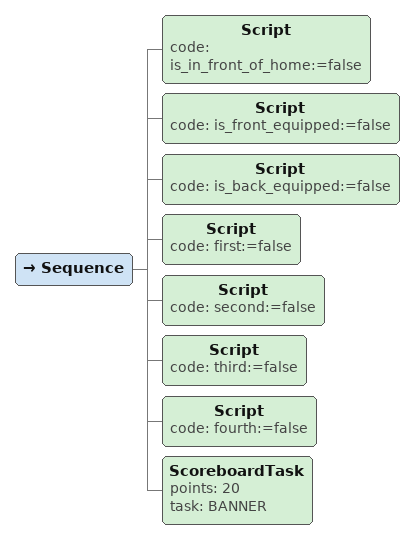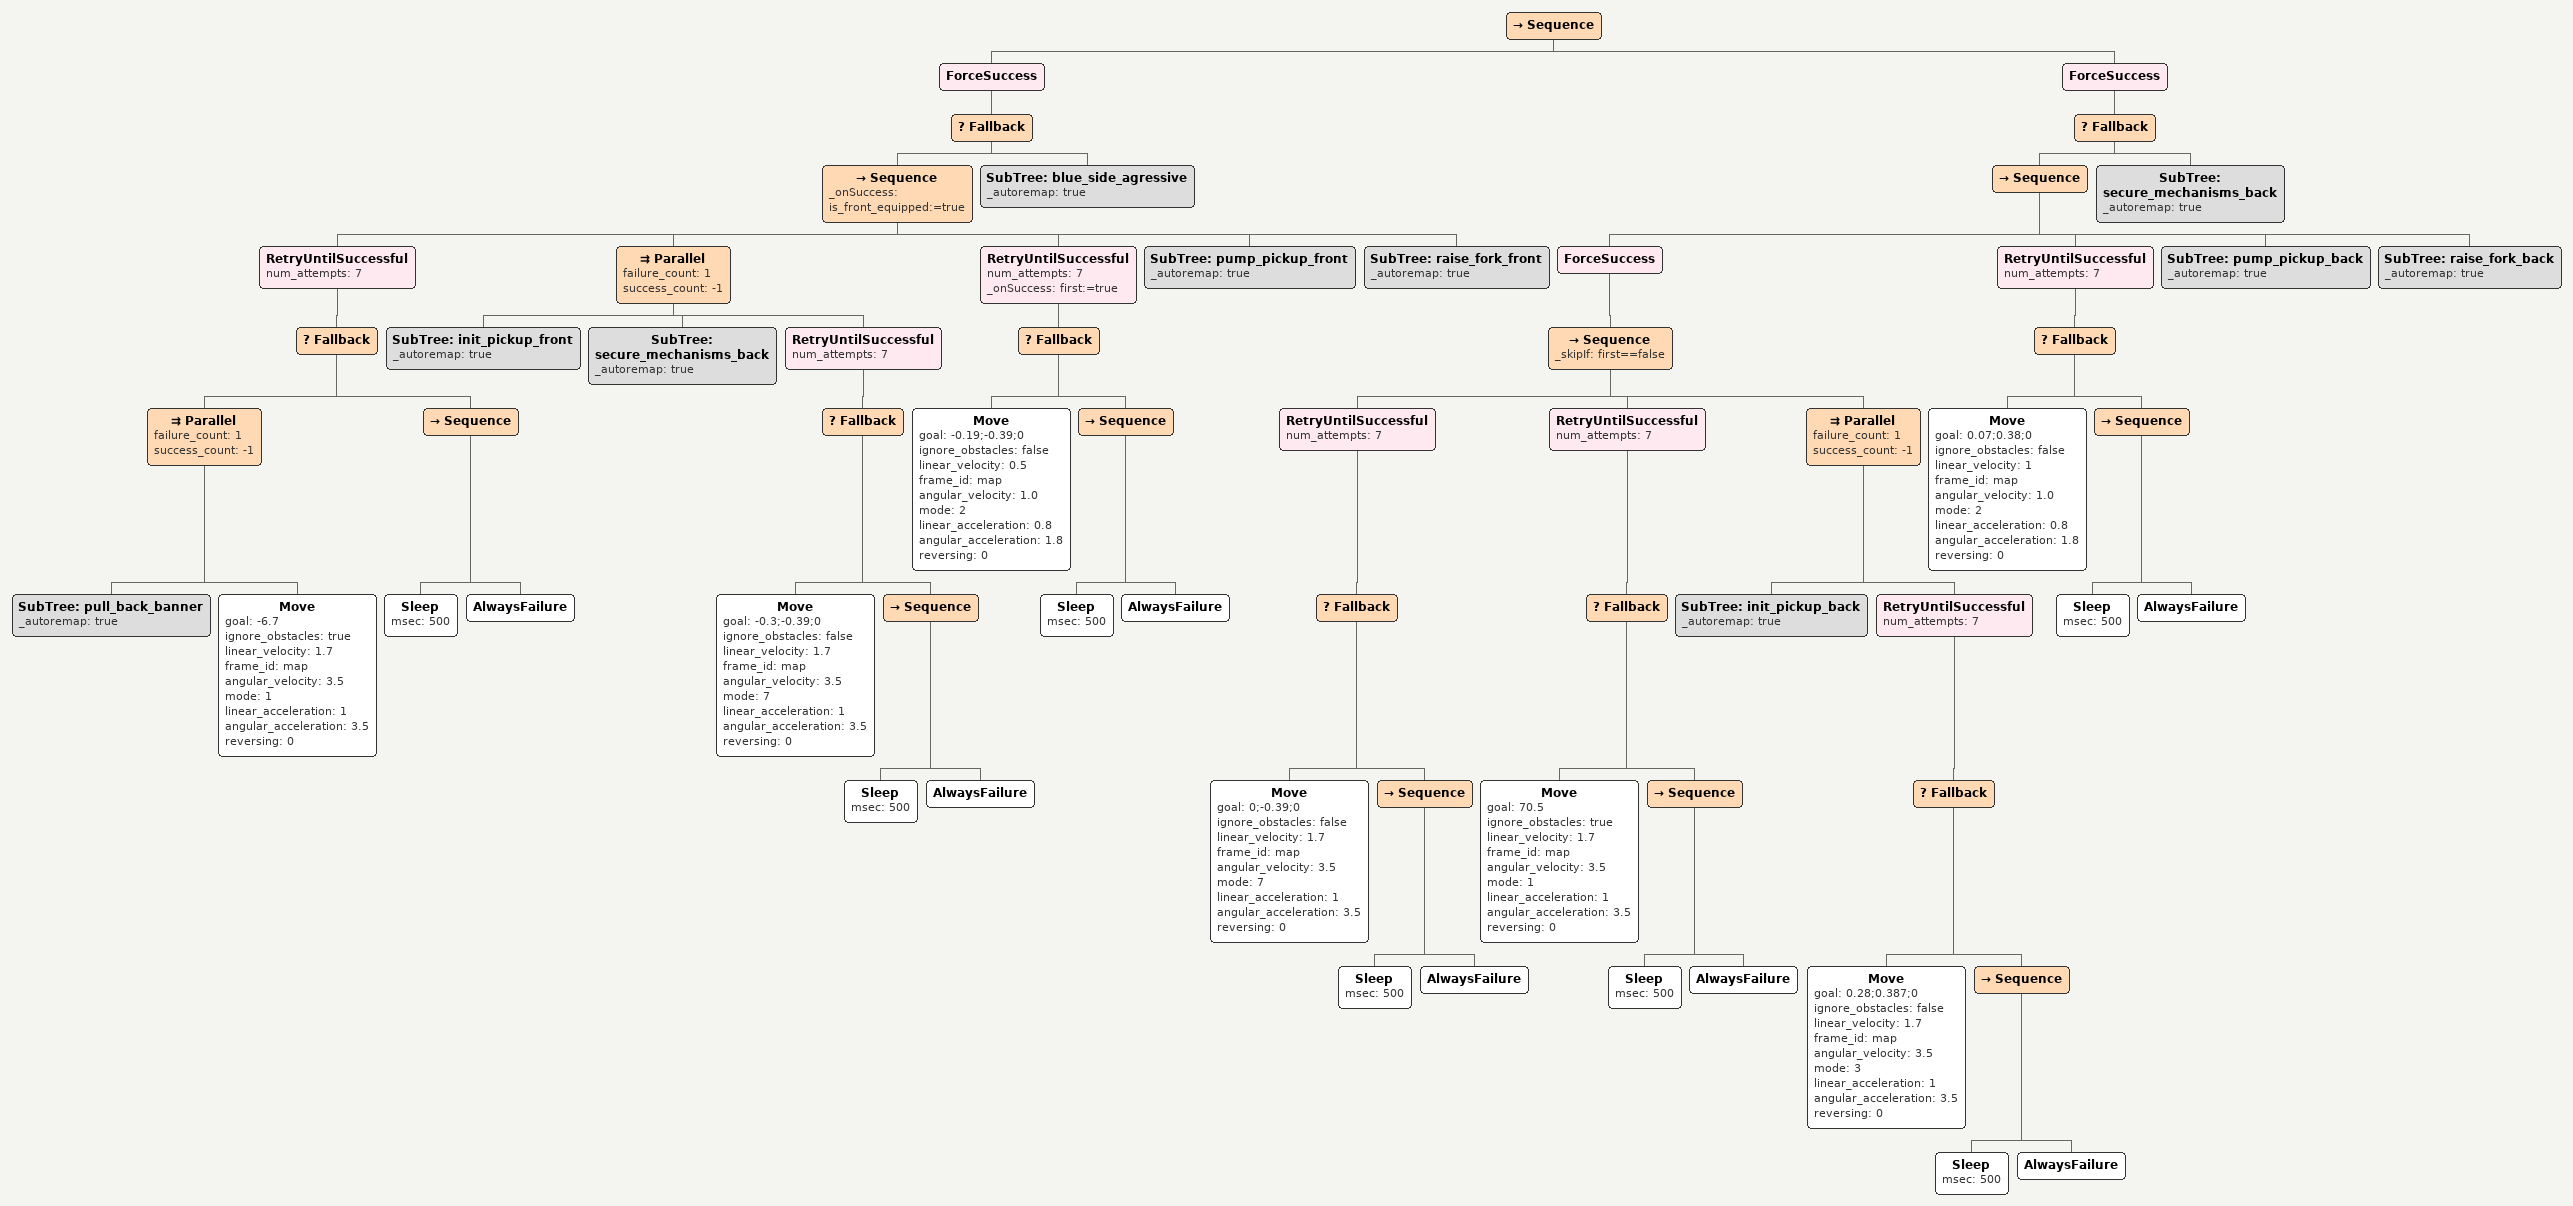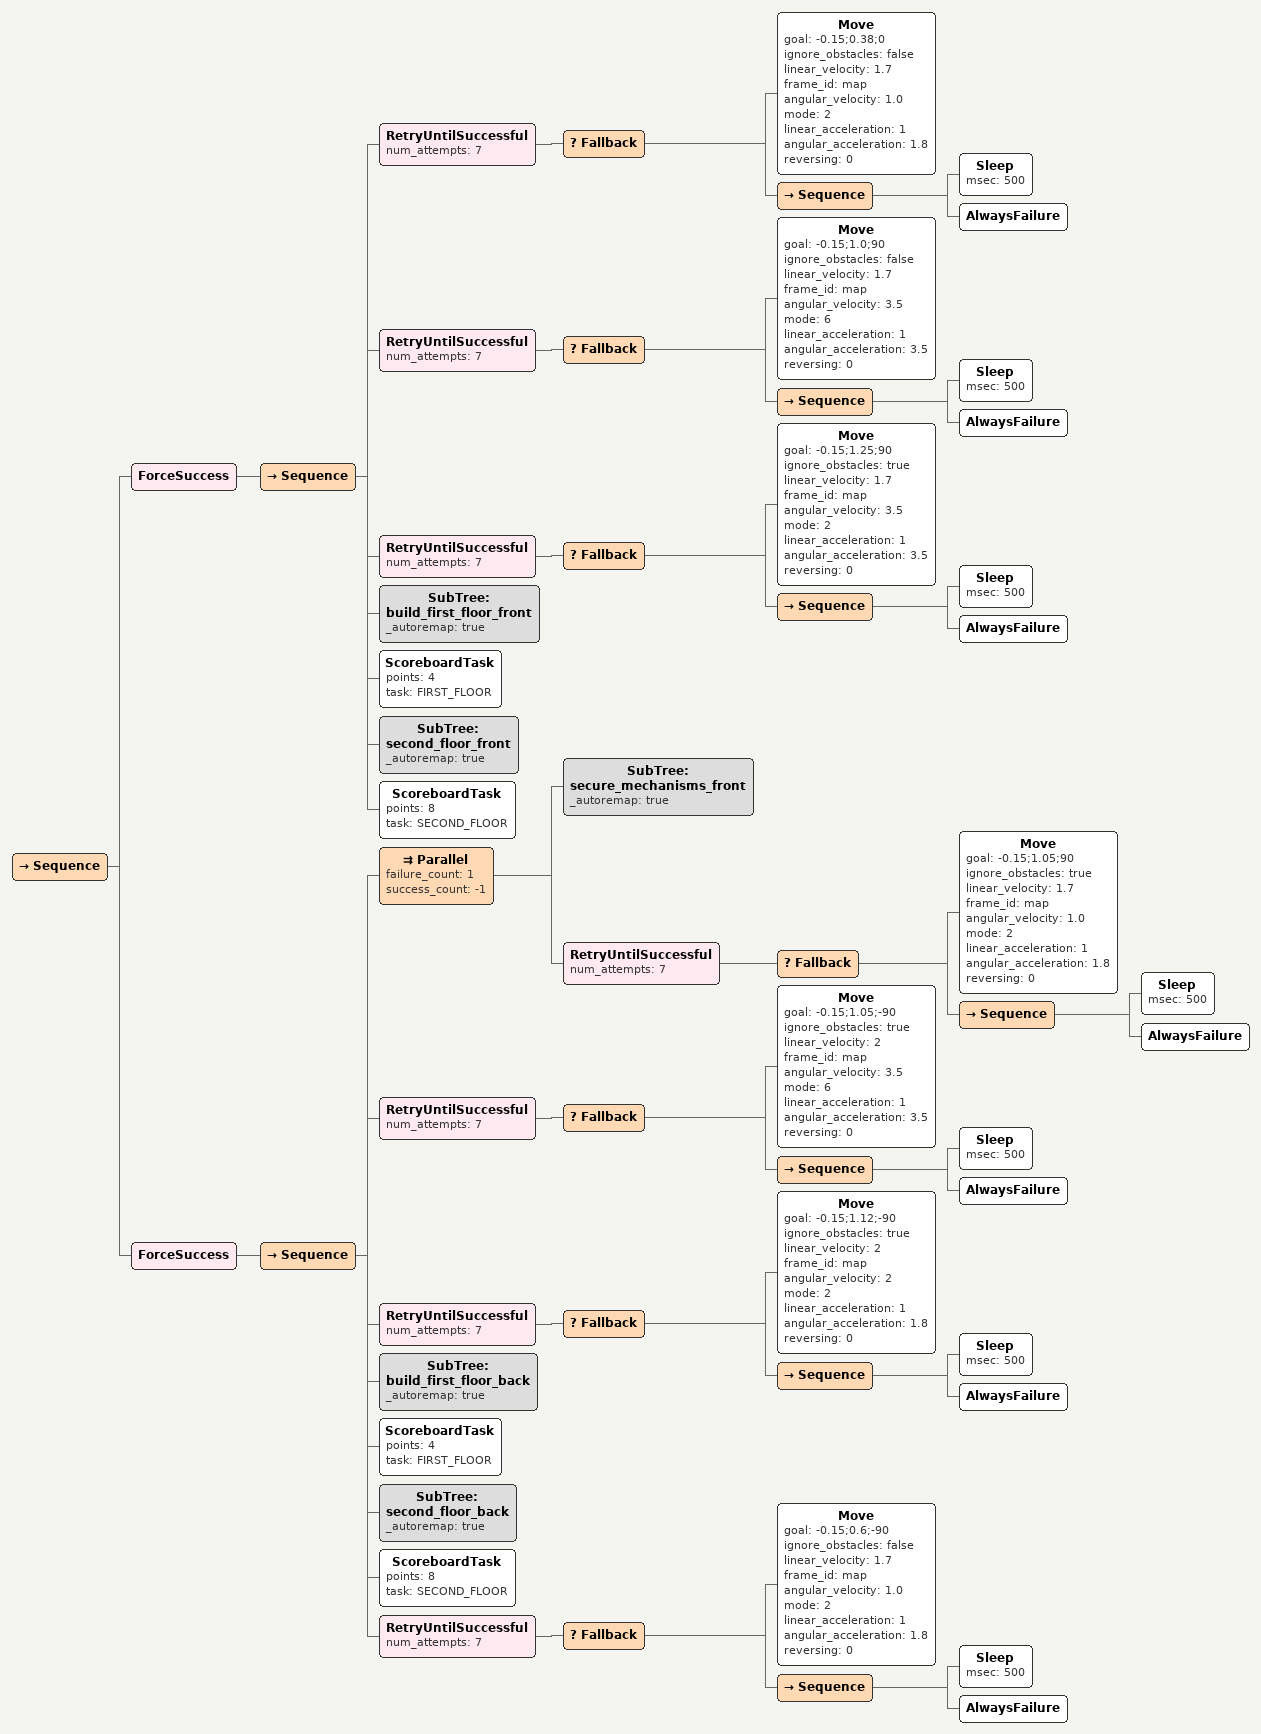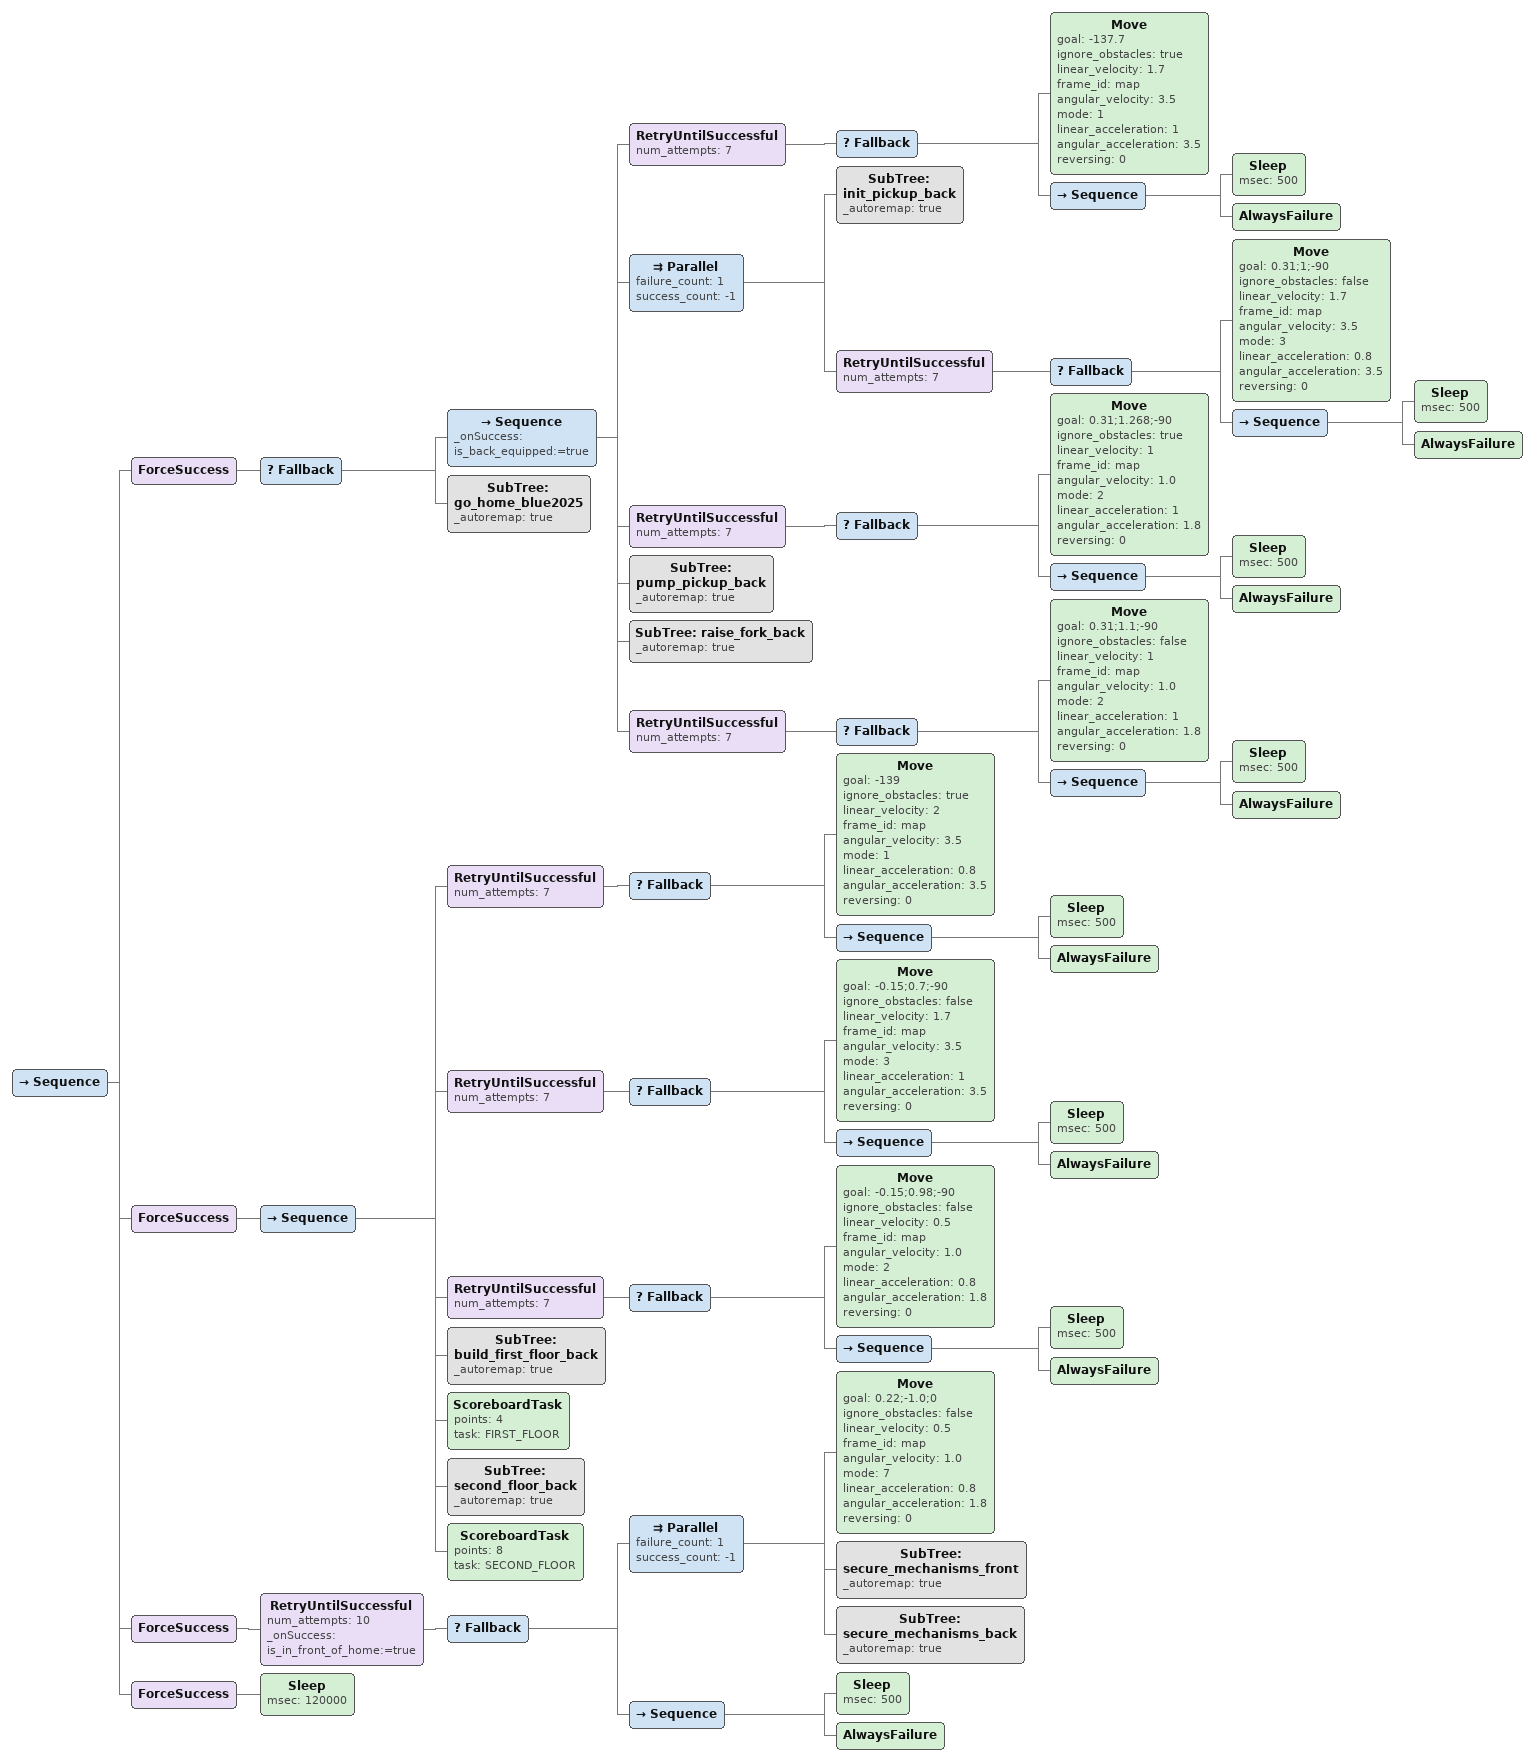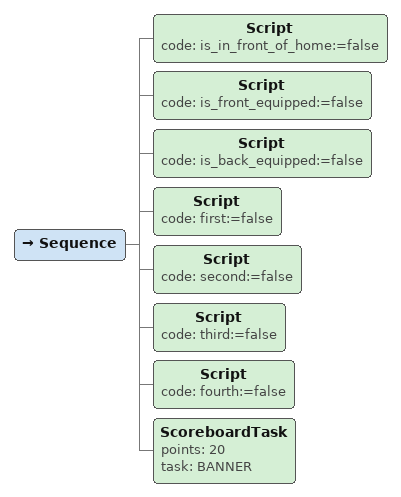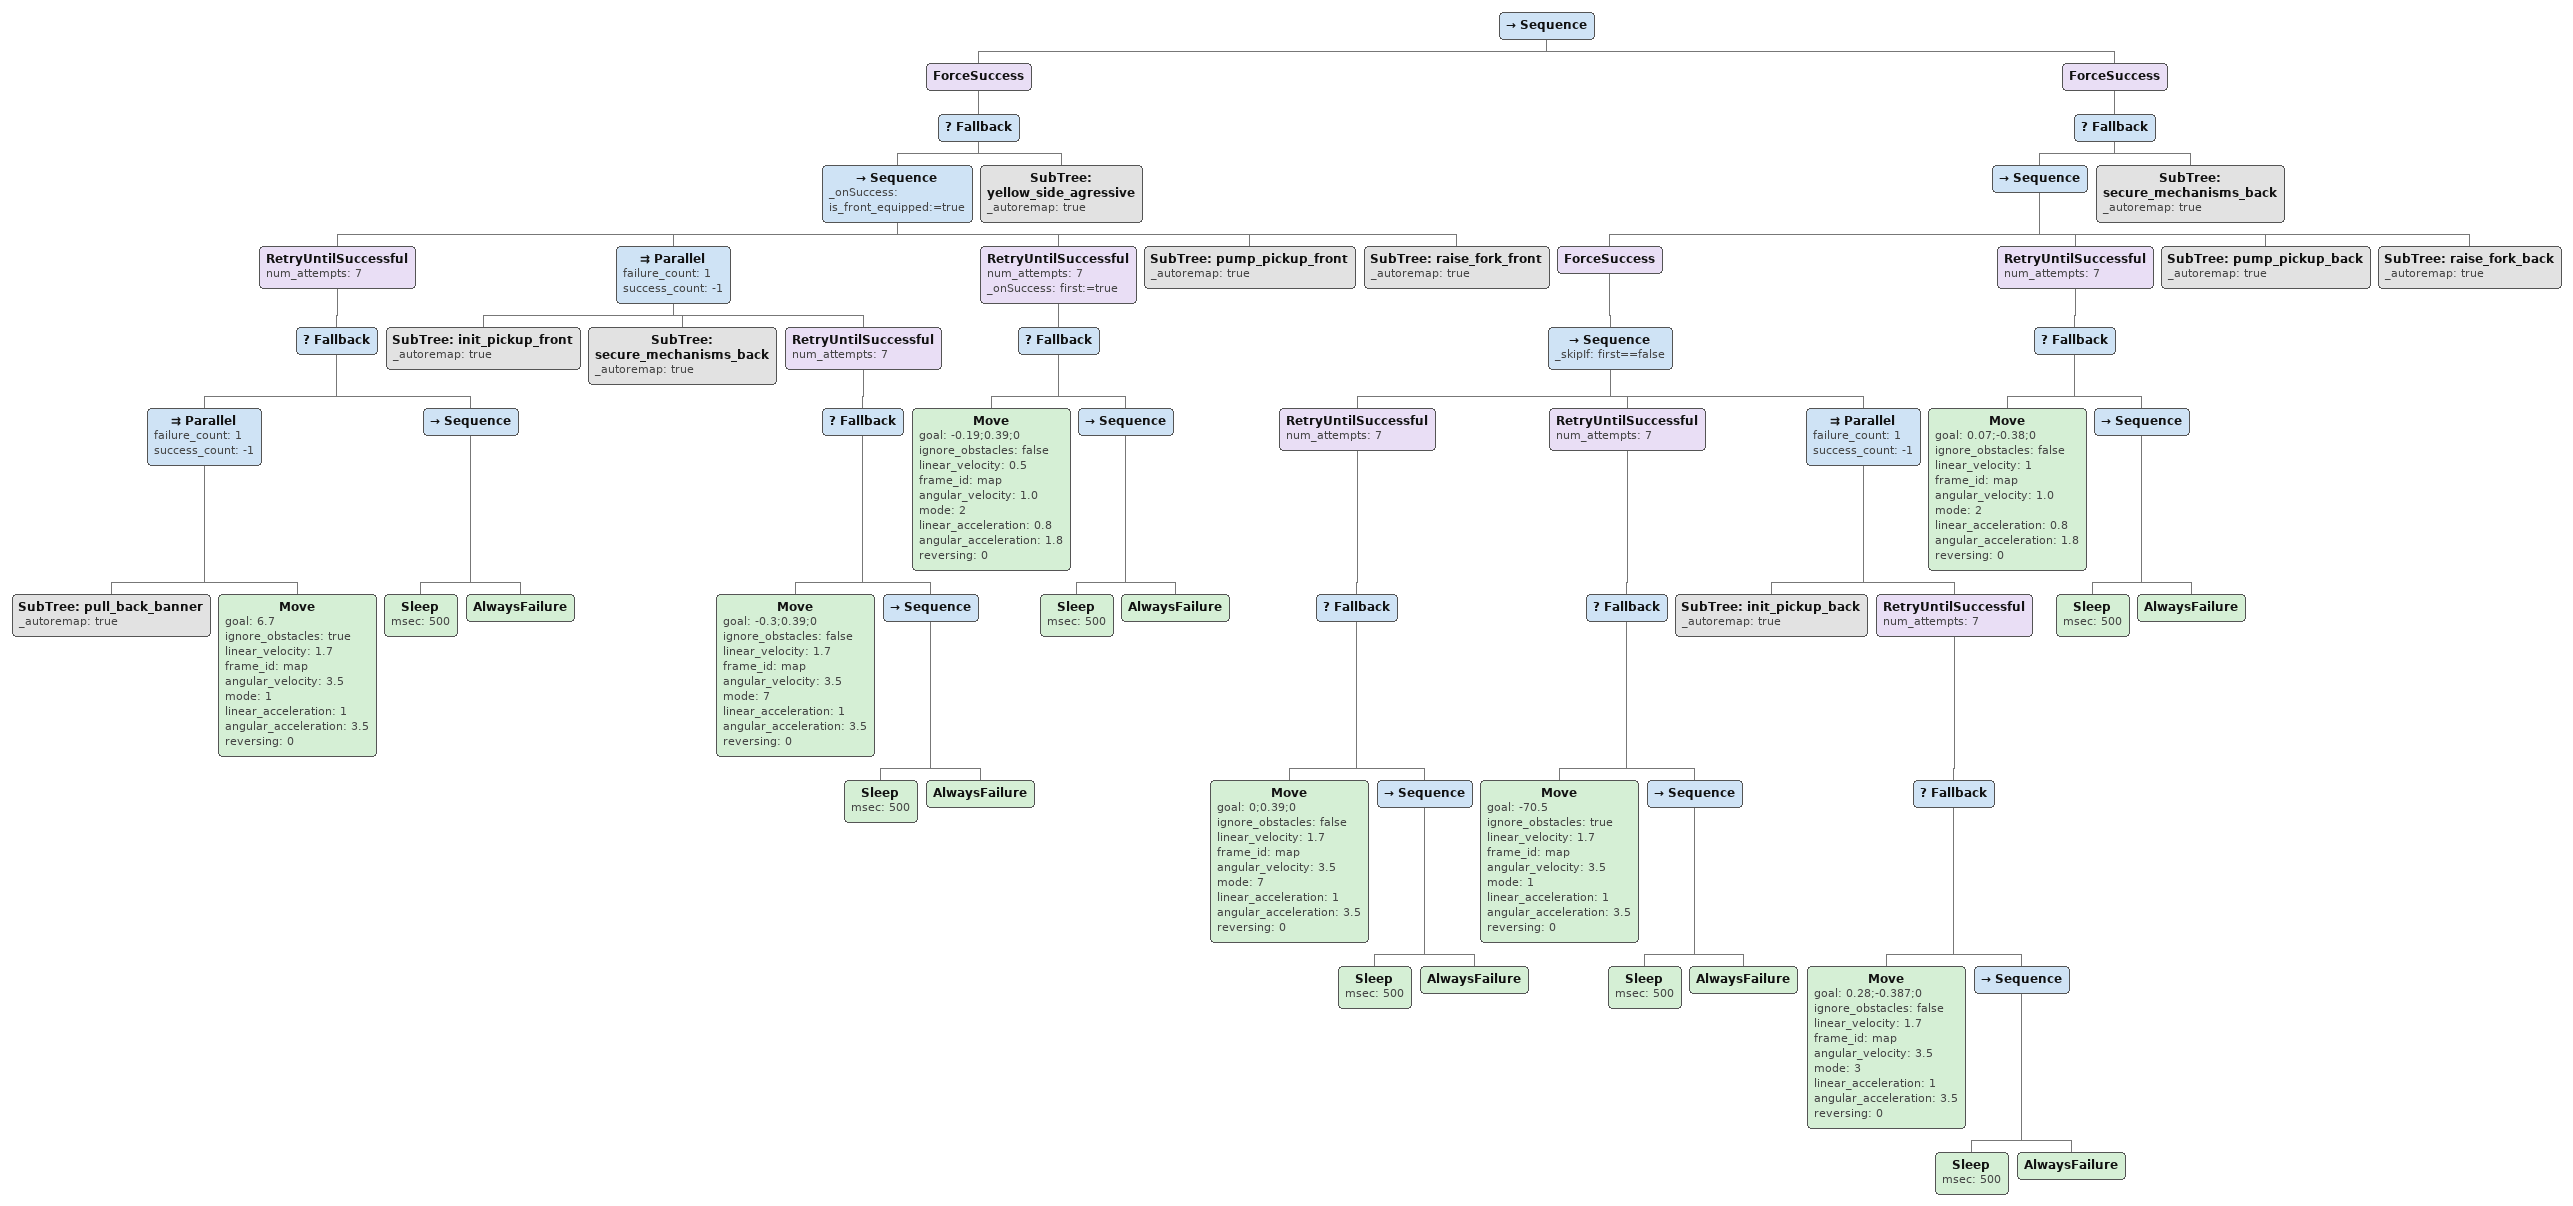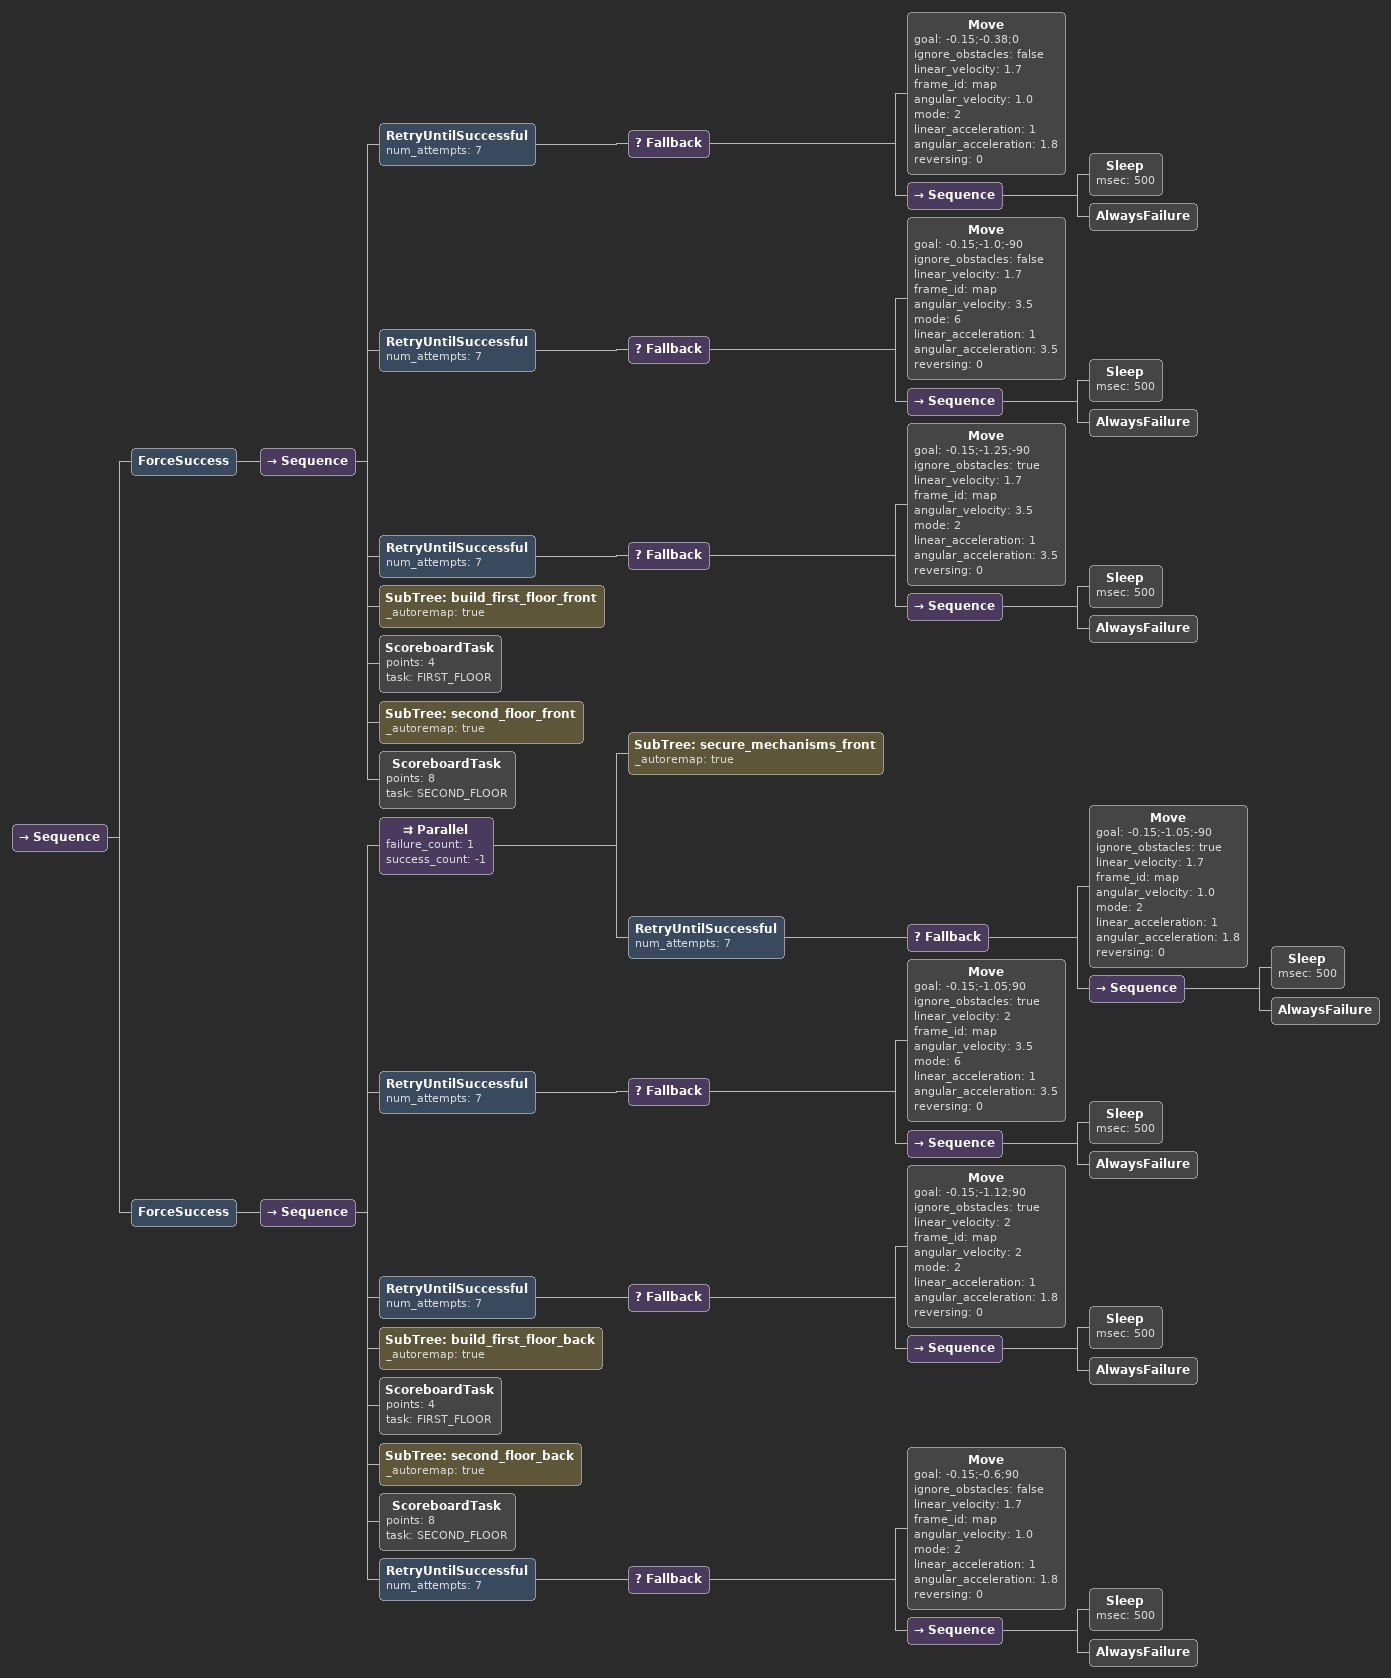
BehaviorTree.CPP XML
<Sequence>
  <Script code="is_in_front_of_home:=false"/>
  <Script code="is_front_equipped:=false"/>
  <Script code="is_back_equipped:=false"/>
  <Script code="first:=false"/>
  <Script code="second:=false"/>
  <Script code="third:=false"/>
  <Script code="fourth:=false"/>
  <ScoreboardTask points="20" task="BANNER"/>
</Sequence>

<Sequence>
  <ForceSuccess>
    <Fallback>
      <Sequence _onSuccess="is_front_equipped:=true">
        <RetryUntilSuccessful num_attempts="7">
          <Fallback>
            <Parallel failure_count="1" success_count="-1">
              <SubTree ID="pull_back_banner" _autoremap="true"/>
              <Move goal="-6.7" ignore_obstacles="true" linear_velocity="1.7" frame_id="map" angular_velocity="3.5" mode="1" linear_acceleration="1" angular_acceleration="3.5" reversing="0"/>
            </Parallel>
            <Sequence>
              <Sleep msec="500"/>
              <AlwaysFailure/>
            </Sequence>
          </Fallback>
        </RetryUntilSuccessful>
        <Parallel failure_count="1" success_count="-1">
          <SubTree ID="init_pickup_front" _autoremap="true"/>
          <SubTree ID="secure_mechanisms_back" _autoremap="true"/>
          <RetryUntilSuccessful num_attempts="7">
            <Fallback>
              <Move goal="-0.3;-0.39;0" ignore_obstacles="false" linear_velocity="1.7" frame_id="map" angular_velocity="3.5" mode="7" linear_acceleration="1" angular_acceleration="3.5" reversing="0"/>
              <Sequence>
                <Sleep msec="500"/>
                <AlwaysFailure/>
              </Sequence>
            </Fallback>
          </RetryUntilSuccessful>
        </Parallel>
        <RetryUntilSuccessful num_attempts="7" _onSuccess="first:=true">
          <Fallback>
            <Move goal="-0.19;-0.39;0" ignore_obstacles="false" linear_velocity="0.5" frame_id="map" angular_velocity="1.0" mode="2" linear_acceleration="0.8" angular_acceleration="1.8" reversing="0"/>
            <Sequence>
              <Sleep msec="500"/>
              <AlwaysFailure/>
            </Sequence>
          </Fallback>
        </RetryUntilSuccessful>
        <SubTree ID="pump_pickup_front" _autoremap="true"/>
        <SubTree ID="raise_fork_front" _autoremap="true"/>
      </Sequence>
      <SubTree ID="blue_side_agressive" _autoremap="true"/>
    </Fallback>
  </ForceSuccess>
  <ForceSuccess>
    <Fallback>
      <Sequence>
        <ForceSuccess>
          <Sequence _skipIf="first==false">
            <RetryUntilSuccessful num_attempts="7">
              <Fallback>
                <Move goal="0;-0.39;0" ignore_obstacles="false" linear_velocity="1.7" frame_id="map" angular_velocity="3.5" mode="7" linear_acceleration="1" angular_acceleration="3.5" reversing="0"/>
                <Sequence>
                  <Sleep msec="500"/>
                  <AlwaysFailure/>
                </Sequence>
              </Fallback>
            </RetryUntilSuccessful>
            <RetryUntilSuccessful num_attempts="7">
              <Fallback>
                <Move goal="70.5" ignore_obstacles="true" linear_velocity="1.7" frame_id="map" angular_velocity="3.5" mode="1" linear_acceleration="1" angular_acceleration="3.5" reversing="0"/>
                <Sequence>
                  <Sleep msec="500"/>
                  <AlwaysFailure/>
                </Sequence>
              </Fallback>
            </RetryUntilSuccessful>
            <Parallel failure_count="1" success_count="-1">
              <SubTree ID="init_pickup_back" _autoremap="true"/>
              <RetryUntilSuccessful num_attempts="7">
                <Fallback>
                  <Move goal="0.28;0.387;0" ignore_obstacles="false" linear_velocity="1.7" frame_id="map" angular_velocity="3.5" mode="3" linear_acceleration="1" angular_acceleration="3.5" reversing="0"/>
                  <Sequence>
                    <Sleep msec="500"/>
                    <AlwaysFailure/>
                  </Sequence>
                </Fallback>
              </RetryUntilSuccessful>
            </Parallel>
          </Sequence>
        </ForceSuccess>
        <RetryUntilSuccessful num_attempts="7">
          <Fallback>
            <Move goal="0.07;0.38;0" ignore_obstacles="false" linear_velocity="1" frame_id="map" angular_velocity="1.0" mode="2" linear_acceleration="0.8" angular_acceleration="1.8" reversing="0"/>
            <Sequence>
              <Sleep msec="500"/>
              <AlwaysFailure/>
            </Sequence>
          </Fallback>
        </RetryUntilSuccessful>
        <SubTree ID="pump_pickup_back" _autoremap="true"/>
        <SubTree ID="raise_fork_back" _autoremap="true"/>
      </Sequence>
      <SubTree ID="secure_mechanisms_back" _autoremap="true"/>
    </Fallback>
  </ForceSuccess>
</Sequence>

<Sequence>
  <ForceSuccess>
    <Sequence>
      <RetryUntilSuccessful num_attempts="7">
        <Fallback>
          <Move goal="-0.15;0.38;0" ignore_obstacles="false" linear_velocity="1.7" frame_id="map" angular_velocity="1.0" mode="2" linear_acceleration="1" angular_acceleration="1.8" reversing="0"/>
          <Sequence>
            <Sleep msec="500"/>
            <AlwaysFailure/>
          </Sequence>
        </Fallback>
      </RetryUntilSuccessful>
      <RetryUntilSuccessful num_attempts="7">
        <Fallback>
          <Move goal="-0.15;1.0;90" ignore_obstacles="false" linear_velocity="1.7" frame_id="map" angular_velocity="3.5" mode="6" linear_acceleration="1" angular_acceleration="3.5" reversing="0"/>
          <Sequence>
            <Sleep msec="500"/>
            <AlwaysFailure/>
          </Sequence>
        </Fallback>
      </RetryUntilSuccessful>
      <RetryUntilSuccessful num_attempts="7">
        <Fallback>
          <Move goal="-0.15;1.25;90" ignore_obstacles="true" linear_velocity="1.7" frame_id="map" angular_velocity="3.5" mode="2" linear_acceleration="1" angular_acceleration="3.5" reversing="0"/>
          <Sequence>
            <Sleep msec="500"/>
            <AlwaysFailure/>
          </Sequence>
        </Fallback>
      </RetryUntilSuccessful>
      <SubTree ID="build_first_floor_front" _autoremap="true"/>
      <ScoreboardTask points="4" task="FIRST_FLOOR"/>
      <SubTree ID="second_floor_front" _autoremap="true"/>
      <ScoreboardTask points="8" task="SECOND_FLOOR"/>
    </Sequence>
  </ForceSuccess>
  <ForceSuccess>
    <Sequence>
      <Parallel failure_count="1" success_count="-1">
        <SubTree ID="secure_mechanisms_front" _autoremap="true"/>
        <RetryUntilSuccessful num_attempts="7">
          <Fallback>
            <Move goal="-0.15;1.05;90" ignore_obstacles="true" linear_velocity="1.7" frame_id="map" angular_velocity="1.0" mode="2" linear_acceleration="1" angular_acceleration="1.8" reversing="0"/>
            <Sequence>
              <Sleep msec="500"/>
              <AlwaysFailure/>
            </Sequence>
          </Fallback>
        </RetryUntilSuccessful>
      </Parallel>
      <RetryUntilSuccessful num_attempts="7">
        <Fallback>
          <Move goal="-0.15;1.05;-90" ignore_obstacles="true" linear_velocity="2" frame_id="map" angular_velocity="3.5" mode="6" linear_acceleration="1" angular_acceleration="3.5" reversing="0"/>
          <Sequence>
            <Sleep msec="500"/>
            <AlwaysFailure/>
          </Sequence>
        </Fallback>
      </RetryUntilSuccessful>
      <RetryUntilSuccessful num_attempts="7">
        <Fallback>
          <Move goal="-0.15;1.12;-90" ignore_obstacles="true" linear_velocity="2" frame_id="map" angular_velocity="2" mode="2" linear_acceleration="1" angular_acceleration="1.8" reversing="0"/>
          <Sequence>
            <Sleep msec="500"/>
            <AlwaysFailure/>
          </Sequence>
        </Fallback>
      </RetryUntilSuccessful>
      <SubTree ID="build_first_floor_back" _autoremap="true"/>
      <ScoreboardTask points="4" task="FIRST_FLOOR"/>
      <SubTree ID="second_floor_back" _autoremap="true"/>
      <ScoreboardTask points="8" task="SECOND_FLOOR"/>
      <RetryUntilSuccessful num_attempts="7">
        <Fallback>
          <Move goal="-0.15;0.6;-90" ignore_obstacles="false" linear_velocity="1.7" frame_id="map" angular_velocity="1.0" mode="2" linear_acceleration="1" angular_acceleration="1.8" reversing="0"/>
          <Sequence>
            <Sleep msec="500"/>
            <AlwaysFailure/>
          </Sequence>
        </Fallback>
      </RetryUntilSuccessful>
    </Sequence>
  </ForceSuccess>
</Sequence>

<Sequence>
  <ForceSuccess>
    <Fallback>
      <Sequence _onSuccess="is_back_equipped:=true">
        <RetryUntilSuccessful num_attempts="7">
          <Fallback>
            <Move goal="-137.7" ignore_obstacles="true" linear_velocity="1.7" frame_id="map" angular_velocity="3.5" mode="1" linear_acceleration="1" angular_acceleration="3.5" reversing="0"/>
            <Sequence>
              <Sleep msec="500"/>
              <AlwaysFailure/>
            </Sequence>
          </Fallback>
        </RetryUntilSuccessful>
        <Parallel failure_count="1" success_count="-1">
          <SubTree ID="init_pickup_back" _autoremap="true"/>
          <RetryUntilSuccessful num_attempts="7">
            <Fallback>
              <Move goal="0.31;1;-90" ignore_obstacles="false" linear_velocity="1.7" frame_id="map" angular_velocity="3.5" mode="3" linear_acceleration="0.8" angular_acceleration="3.5" reversing="0"/>
              <Sequence>
                <Sleep msec="500"/>
                <AlwaysFailure/>
              </Sequence>
            </Fallback>
          </RetryUntilSuccessful>
        </Parallel>
        <RetryUntilSuccessful num_attempts="7">
          <Fallback>
            <Move goal="0.31;1.268;-90" ignore_obstacles="true" linear_velocity="1" frame_id="map" angular_velocity="1.0" mode="2" linear_acceleration="1" angular_acceleration="1.8" reversing="0"/>
            <Sequence>
              <Sleep msec="500"/>
              <AlwaysFailure/>
            </Sequence>
          </Fallback>
        </RetryUntilSuccessful>
        <SubTree ID="pump_pickup_back" _autoremap="true"/>
        <SubTree ID="raise_fork_back" _autoremap="true"/>
        <RetryUntilSuccessful num_attempts="7">
          <Fallback>
            <Move goal="0.31;1.1;-90" ignore_obstacles="false" linear_velocity="1" frame_id="map" angular_velocity="1.0" mode="2" linear_acceleration="1" angular_acceleration="1.8" reversing="0"/>
            <Sequence>
              <Sleep msec="500"/>
              <AlwaysFailure/>
            </Sequence>
          </Fallback>
        </RetryUntilSuccessful>
      </Sequence>
      <SubTree ID="go_home_blue2025" _autoremap="true"/>
    </Fallback>
  </ForceSuccess>
  <ForceSuccess>
    <Sequence>
      <RetryUntilSuccessful num_attempts="7">
        <Fallback>
          <Move goal="-139" ignore_obstacles="true" linear_velocity="2" frame_id="map" angular_velocity="3.5" mode="1" linear_acceleration="0.8" angular_acceleration="3.5" reversing="0"/>
          <Sequence>
            <Sleep msec="500"/>
            <AlwaysFailure/>
          </Sequence>
        </Fallback>
      </RetryUntilSuccessful>
      <RetryUntilSuccessful num_attempts="7">
        <Fallback>
          <Move goal="-0.15;0.7;-90" ignore_obstacles="false" linear_velocity="1.7" frame_id="map" angular_velocity="3.5" mode="3" linear_acceleration="1" angular_acceleration="3.5" reversing="0"/>
          <Sequence>
            <Sleep msec="500"/>
            <AlwaysFailure/>
          </Sequence>
        </Fallback>
      </RetryUntilSuccessful>
      <RetryUntilSuccessful num_attempts="7">
        <Fallback>
          <Move goal="-0.15;0.98;-90" ignore_obstacles="false" linear_velocity="0.5" frame_id="map" angular_velocity="1.0" mode="2" linear_acceleration="0.8" angular_acceleration="1.8" reversing="0"/>
          <Sequence>
            <Sleep msec="500"/>
            <AlwaysFailure/>
          </Sequence>
        </Fallback>
      </RetryUntilSuccessful>
      <SubTree ID="build_first_floor_back" _autoremap="true"/>
      <ScoreboardTask points="4" task="FIRST_FLOOR"/>
      <SubTree ID="second_floor_back" _autoremap="true"/>
      <ScoreboardTask points="8" task="SECOND_FLOOR"/>
    </Sequence>
  </ForceSuccess>
  <ForceSuccess>
    <RetryUntilSuccessful num_attempts="10" _onSuccess="is_in_front_of_home:=true">
      <Fallback>
        <Parallel failure_count="1" success_count="-1">
          <Move goal="0.22;-1.0;0" ignore_obstacles="false" linear_velocity="0.5" frame_id="map" angular_velocity="1.0" mode="7" linear_acceleration="0.8" angular_acceleration="1.8" reversing="0"/>
          <SubTree ID="secure_mechanisms_front" _autoremap="true"/>
          <SubTree ID="secure_mechanisms_back" _autoremap="true"/>
        </Parallel>
        <Sequence>
          <Sleep msec="500"/>
          <AlwaysFailure/>
        </Sequence>
      </Fallback>
    </RetryUntilSuccessful>
  </ForceSuccess>
  <ForceSuccess>
    <Sleep msec="120000"/>
  </ForceSuccess>
</Sequence>

<Sequence>
  <Script code="is_in_front_of_home:=false"/>
  <Script code="is_front_equipped:=false"/>
  <Script code="is_back_equipped:=false"/>
  <Script code="first:=false"/>
  <Script code="second:=false"/>
  <Script code="third:=false"/>
  <Script code="fourth:=false"/>
  <ScoreboardTask points="20" task="BANNER"/>
</Sequence>

<Sequence>
  <ForceSuccess>
    <Fallback>
      <Sequence _onSuccess="is_front_equipped:=true">
        <RetryUntilSuccessful num_attempts="7">
          <Fallback>
            <Parallel failure_count="1" success_count="-1">
              <SubTree ID="pull_back_banner" _autoremap="true"/>
              <Move goal="6.7" ignore_obstacles="true" linear_velocity="1.7" frame_id="map" angular_velocity="3.5" mode="1" linear_acceleration="1" angular_acceleration="3.5" reversing="0"/>
            </Parallel>
            <Sequence>
              <Sleep msec="500"/>
              <AlwaysFailure/>
            </Sequence>
          </Fallback>
        </RetryUntilSuccessful>
        <Parallel failure_count="1" success_count="-1">
          <SubTree ID="init_pickup_front" _autoremap="true"/>
          <SubTree ID="secure_mechanisms_back" _autoremap="true"/>
          <RetryUntilSuccessful num_attempts="7">
            <Fallback>
              <Move goal="-0.3;0.39;0" ignore_obstacles="false" linear_velocity="1.7" frame_id="map" angular_velocity="3.5" mode="7" linear_acceleration="1" angular_acceleration="3.5" reversing="0"/>
              <Sequence>
                <Sleep msec="500"/>
                <AlwaysFailure/>
              </Sequence>
            </Fallback>
          </RetryUntilSuccessful>
        </Parallel>
        <RetryUntilSuccessful num_attempts="7" _onSuccess="first:=true">
          <Fallback>
            <Move goal="-0.19;0.39;0" ignore_obstacles="false" linear_velocity="0.5" frame_id="map" angular_velocity="1.0" mode="2" linear_acceleration="0.8" angular_acceleration="1.8" reversing="0"/>
            <Sequence>
              <Sleep msec="500"/>
              <AlwaysFailure/>
            </Sequence>
          </Fallback>
        </RetryUntilSuccessful>
        <SubTree ID="pump_pickup_front" _autoremap="true"/>
        <SubTree ID="raise_fork_front" _autoremap="true"/>
      </Sequence>
      <SubTree ID="yellow_side_agressive" _autoremap="true"/>
    </Fallback>
  </ForceSuccess>
  <ForceSuccess>
    <Fallback>
      <Sequence>
        <ForceSuccess>
          <Sequence _skipIf="first==false">
            <RetryUntilSuccessful num_attempts="7">
              <Fallback>
                <Move goal="0;0.39;0" ignore_obstacles="false" linear_velocity="1.7" frame_id="map" angular_velocity="3.5" mode="7" linear_acceleration="1" angular_acceleration="3.5" reversing="0"/>
                <Sequence>
                  <Sleep msec="500"/>
                  <AlwaysFailure/>
                </Sequence>
              </Fallback>
            </RetryUntilSuccessful>
            <RetryUntilSuccessful num_attempts="7">
              <Fallback>
                <Move goal="-70.5" ignore_obstacles="true" linear_velocity="1.7" frame_id="map" angular_velocity="3.5" mode="1" linear_acceleration="1" angular_acceleration="3.5" reversing="0"/>
                <Sequence>
                  <Sleep msec="500"/>
                  <AlwaysFailure/>
                </Sequence>
              </Fallback>
            </RetryUntilSuccessful>
            <Parallel failure_count="1" success_count="-1">
              <SubTree ID="init_pickup_back" _autoremap="true"/>
              <RetryUntilSuccessful num_attempts="7">
                <Fallback>
                  <Move goal="0.28;-0.387;0" ignore_obstacles="false" linear_velocity="1.7" frame_id="map" angular_velocity="3.5" mode="3" linear_acceleration="1" angular_acceleration="3.5" reversing="0"/>
                  <Sequence>
                    <Sleep msec="500"/>
                    <AlwaysFailure/>
                  </Sequence>
                </Fallback>
              </RetryUntilSuccessful>
            </Parallel>
          </Sequence>
        </ForceSuccess>
        <RetryUntilSuccessful num_attempts="7">
          <Fallback>
            <Move goal="0.07;-0.38;0" ignore_obstacles="false" linear_velocity="1" frame_id="map" angular_velocity="1.0" mode="2" linear_acceleration="0.8" angular_acceleration="1.8" reversing="0"/>
            <Sequence>
              <Sleep msec="500"/>
              <AlwaysFailure/>
            </Sequence>
          </Fallback>
        </RetryUntilSuccessful>
        <SubTree ID="pump_pickup_back" _autoremap="true"/>
        <SubTree ID="raise_fork_back" _autoremap="true"/>
      </Sequence>
      <SubTree ID="secure_mechanisms_back" _autoremap="true"/>
    </Fallback>
  </ForceSuccess>
</Sequence>

<Sequence>
  <ForceSuccess>
    <Sequence>
      <RetryUntilSuccessful num_attempts="7">
        <Fallback>
          <Move goal="-0.15;-0.38;0" ignore_obstacles="false" linear_velocity="1.7" frame_id="map" angular_velocity="1.0" mode="2" linear_acceleration="1" angular_acceleration="1.8" reversing="0"/>
          <Sequence>
            <Sleep msec="500"/>
            <AlwaysFailure/>
          </Sequence>
        </Fallback>
      </RetryUntilSuccessful>
      <RetryUntilSuccessful num_attempts="7">
        <Fallback>
          <Move goal="-0.15;-1.0;-90" ignore_obstacles="false" linear_velocity="1.7" frame_id="map" angular_velocity="3.5" mode="6" linear_acceleration="1" angular_acceleration="3.5" reversing="0"/>
          <Sequence>
            <Sleep msec="500"/>
            <AlwaysFailure/>
          </Sequence>
        </Fallback>
      </RetryUntilSuccessful>
      <RetryUntilSuccessful num_attempts="7">
        <Fallback>
          <Move goal="-0.15;-1.25;-90" ignore_obstacles="true" linear_velocity="1.7" frame_id="map" angular_velocity="3.5" mode="2" linear_acceleration="1" angular_acceleration="3.5" reversing="0"/>
          <Sequence>
            <Sleep msec="500"/>
            <AlwaysFailure/>
          </Sequence>
        </Fallback>
      </RetryUntilSuccessful>
      <SubTree ID="build_first_floor_front" _autoremap="true"/>
      <ScoreboardTask points="4" task="FIRST_FLOOR"/>
      <SubTree ID="second_floor_front" _autoremap="true"/>
      <ScoreboardTask points="8" task="SECOND_FLOOR"/>
    </Sequence>
  </ForceSuccess>
  <ForceSuccess>
    <Sequence>
      <Parallel failure_count="1" success_count="-1">
        <SubTree ID="secure_mechanisms_front" _autoremap="true"/>
        <RetryUntilSuccessful num_attempts="7">
          <Fallback>
            <Move goal="-0.15;-1.05;-90" ignore_obstacles="true" linear_velocity="1.7" frame_id="map" angular_velocity="1.0" mode="2" linear_acceleration="1" angular_acceleration="1.8" reversing="0"/>
            <Sequence>
              <Sleep msec="500"/>
              <AlwaysFailure/>
            </Sequence>
          </Fallback>
        </RetryUntilSuccessful>
      </Parallel>
      <RetryUntilSuccessful num_attempts="7">
        <Fallback>
          <Move goal="-0.15;-1.05;90" ignore_obstacles="true" linear_velocity="2" frame_id="map" angular_velocity="3.5" mode="6" linear_acceleration="1" angular_acceleration="3.5" reversing="0"/>
          <Sequence>
            <Sleep msec="500"/>
            <AlwaysFailure/>
          </Sequence>
        </Fallback>
      </RetryUntilSuccessful>
      <RetryUntilSuccessful num_attempts="7">
        <Fallback>
          <Move goal="-0.15;-1.12;90" ignore_obstacles="true" linear_velocity="2" frame_id="map" angular_velocity="2" mode="2" linear_acceleration="1" angular_acceleration="1.8" reversing="0"/>
          <Sequence>
            <Sleep msec="500"/>
            <AlwaysFailure/>
          </Sequence>
        </Fallback>
      </RetryUntilSuccessful>
      <SubTree ID="build_first_floor_back" _autoremap="true"/>
      <ScoreboardTask points="4" task="FIRST_FLOOR"/>
      <SubTree ID="second_floor_back" _autoremap="true"/>
      <ScoreboardTask points="8" task="SECOND_FLOOR"/>
      <RetryUntilSuccessful num_attempts="7">
        <Fallback>
          <Move goal="-0.15;-0.6;90" ignore_obstacles="false" linear_velocity="1.7" frame_id="map" angular_velocity="1.0" mode="2" linear_acceleration="1" angular_acceleration="1.8" reversing="0"/>
          <Sequence>
            <Sleep msec="500"/>
            <AlwaysFailure/>
          </Sequence>
        </Fallback>
      </RetryUntilSuccessful>
    </Sequence>
  </ForceSuccess>
</Sequence>
